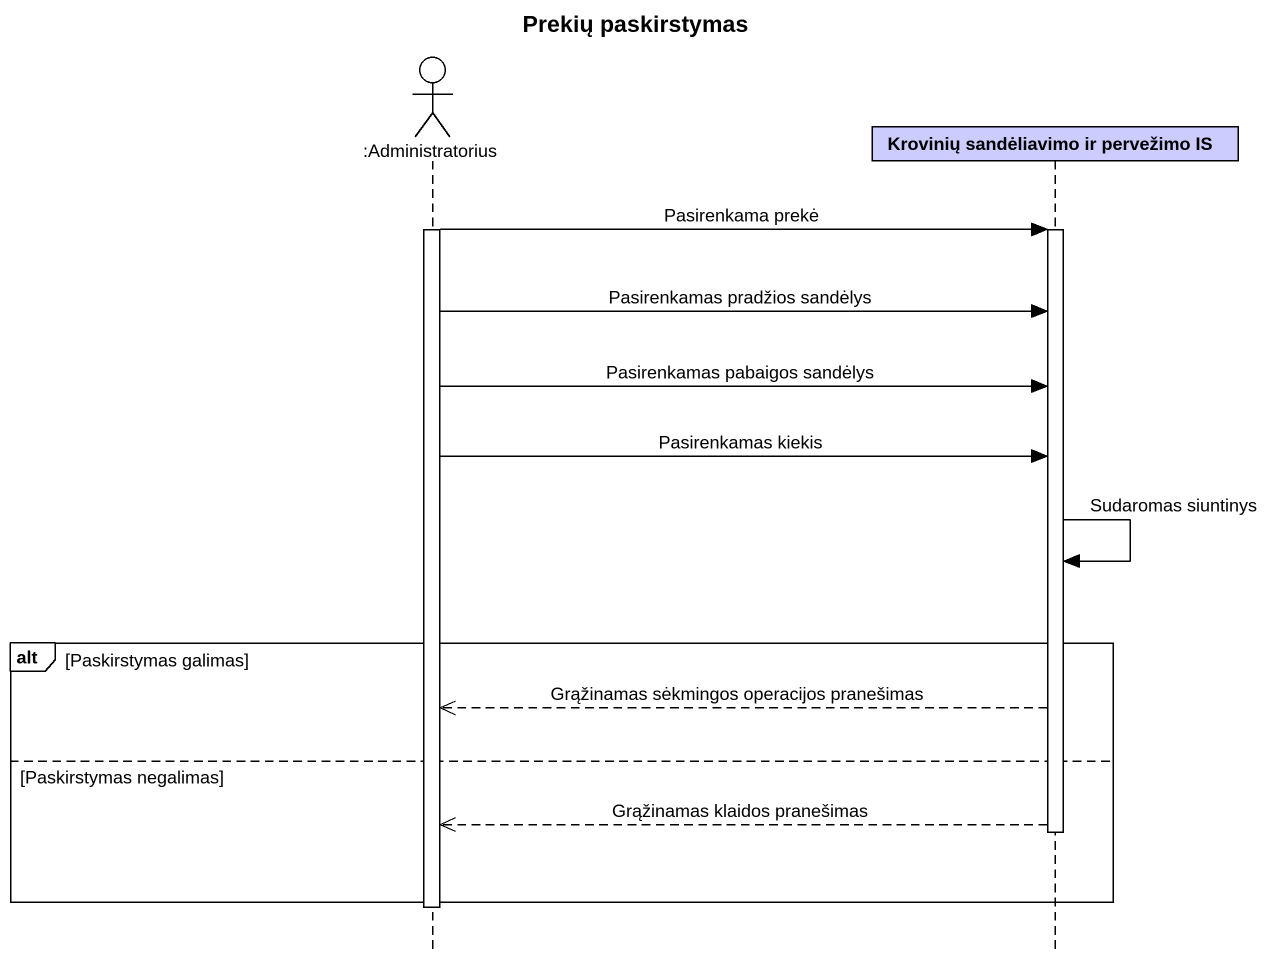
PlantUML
@startuml
title Prekių paskirstymas
hide footbox
actor ":Administratorius" as Administratorius
participant "Krovinių sandėliavimo ir pervežimo IS" as Krovinių_sandėliavimo_ir #CCCCFF

activate Administratorius
Administratorius -> Krovinių_sandėliavimo_ir : Pasirenkama prekė
activate Krovinių_sandėliavimo_ir
Administratorius -> Krovinių_sandėliavimo_ir : Pasirenkamas pradžios sandėlys
Administratorius -> Krovinių_sandėliavimo_ir : Pasirenkamas pabaigos sandėlys
Administratorius -> Krovinių_sandėliavimo_ir : Pasirenkamas kiekis
Krovinių_sandėliavimo_ir -> Krovinių_sandėliavimo_ir : Sudaromas siuntinys
alt Paskirstymas galimas
  Krovinių_sandėliavimo_ir -->> Administratorius : Grąžinamas sėkmingos operacijos pranešimas
else Paskirstymas negalimas
  Krovinių_sandėliavimo_ir -->> Administratorius : Grąžinamas klaidos pranešimas
  deactivate Krovinių_sandėliavimo_ir
end
deactivate Administratorius
@enduml
